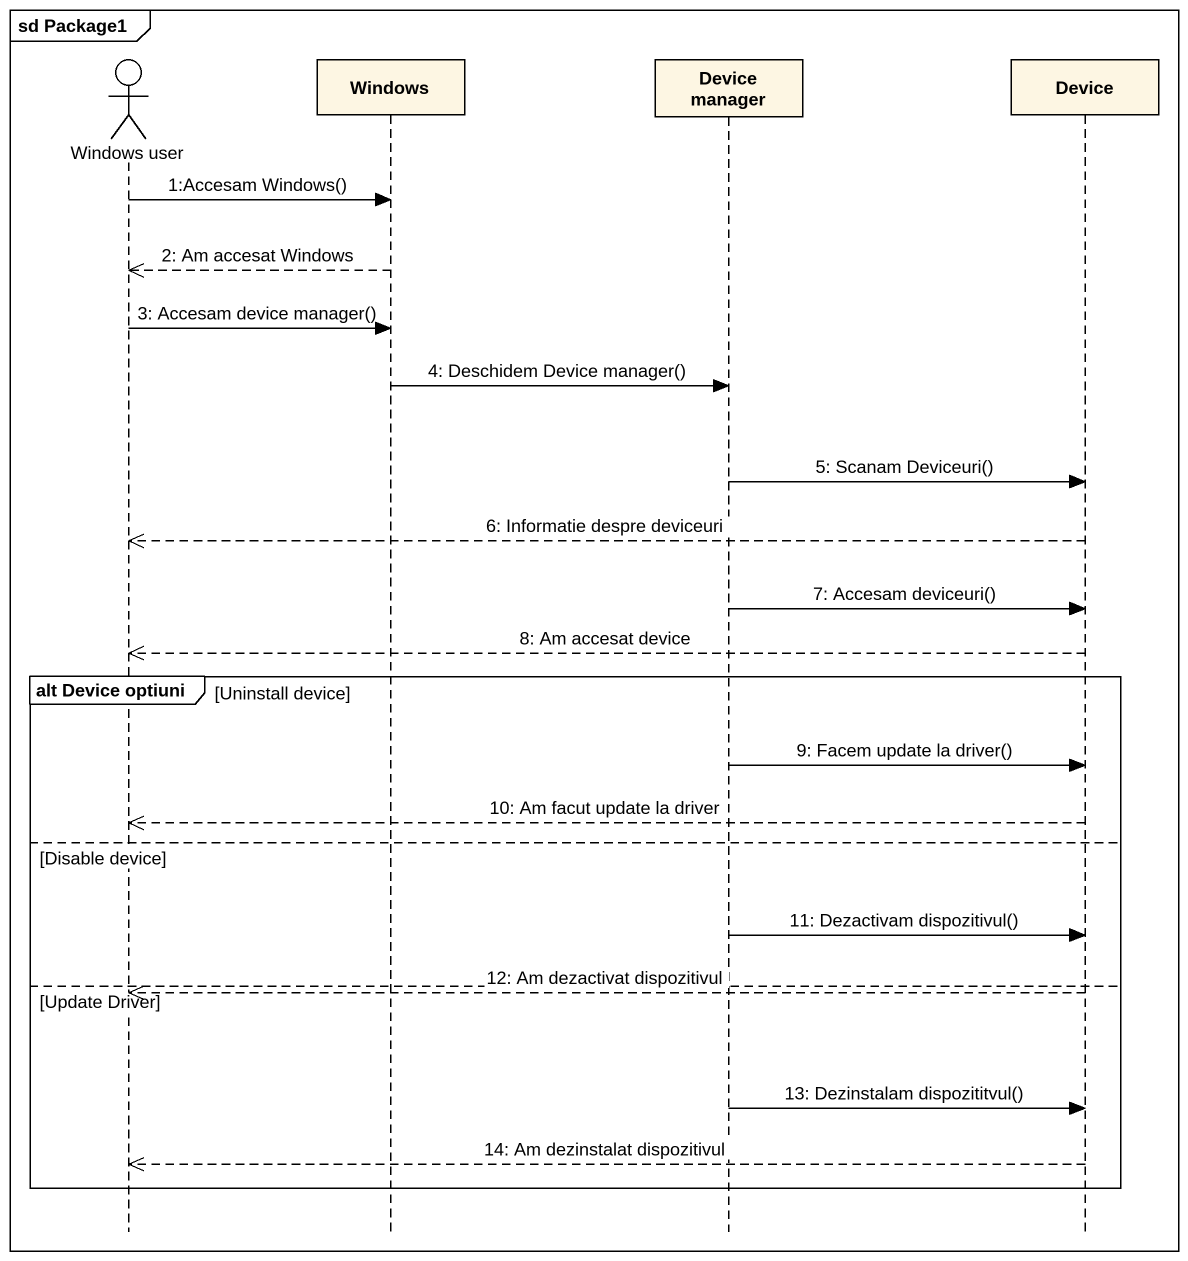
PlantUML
@startuml
mainframe sd Package1
hide footbox
actor "Windows user" as Windows_user
participant Windows
participant "Device manager" as Device_manager
participant Device

Windows_user -> Windows : 1:Accesam Windows()
Windows -->> Windows_user : 2: Am accesat Windows
Windows_user -> Windows : 3: Accesam device manager()
Windows -> Device_manager : 4: Deschidem Device manager()
Device_manager -> Device : 5: Scanam Deviceuri()
Device -->> Windows_user : 6: Informatie despre deviceuri
Device_manager -> Device : 7: Accesam deviceuri()
Device -->> Windows_user : 8: Am accesat device
group alt Device optiuni [Uninstall device]
  Device_manager -> Device : 9: Facem update la driver()
  Device -->> Windows_user : 10: Am facut update la driver
else Disable device
  Device_manager -> Device : 11: Dezactivam dispozitivul()
else Update Driver
  Device -->> Windows_user : 12: Am dezactivat dispozitivul
  Device_manager -> Device : 13: Dezinstalam dispozititvul()
  Device -->> Windows_user : 14: Am dezinstalat dispozitivul
end
@enduml
